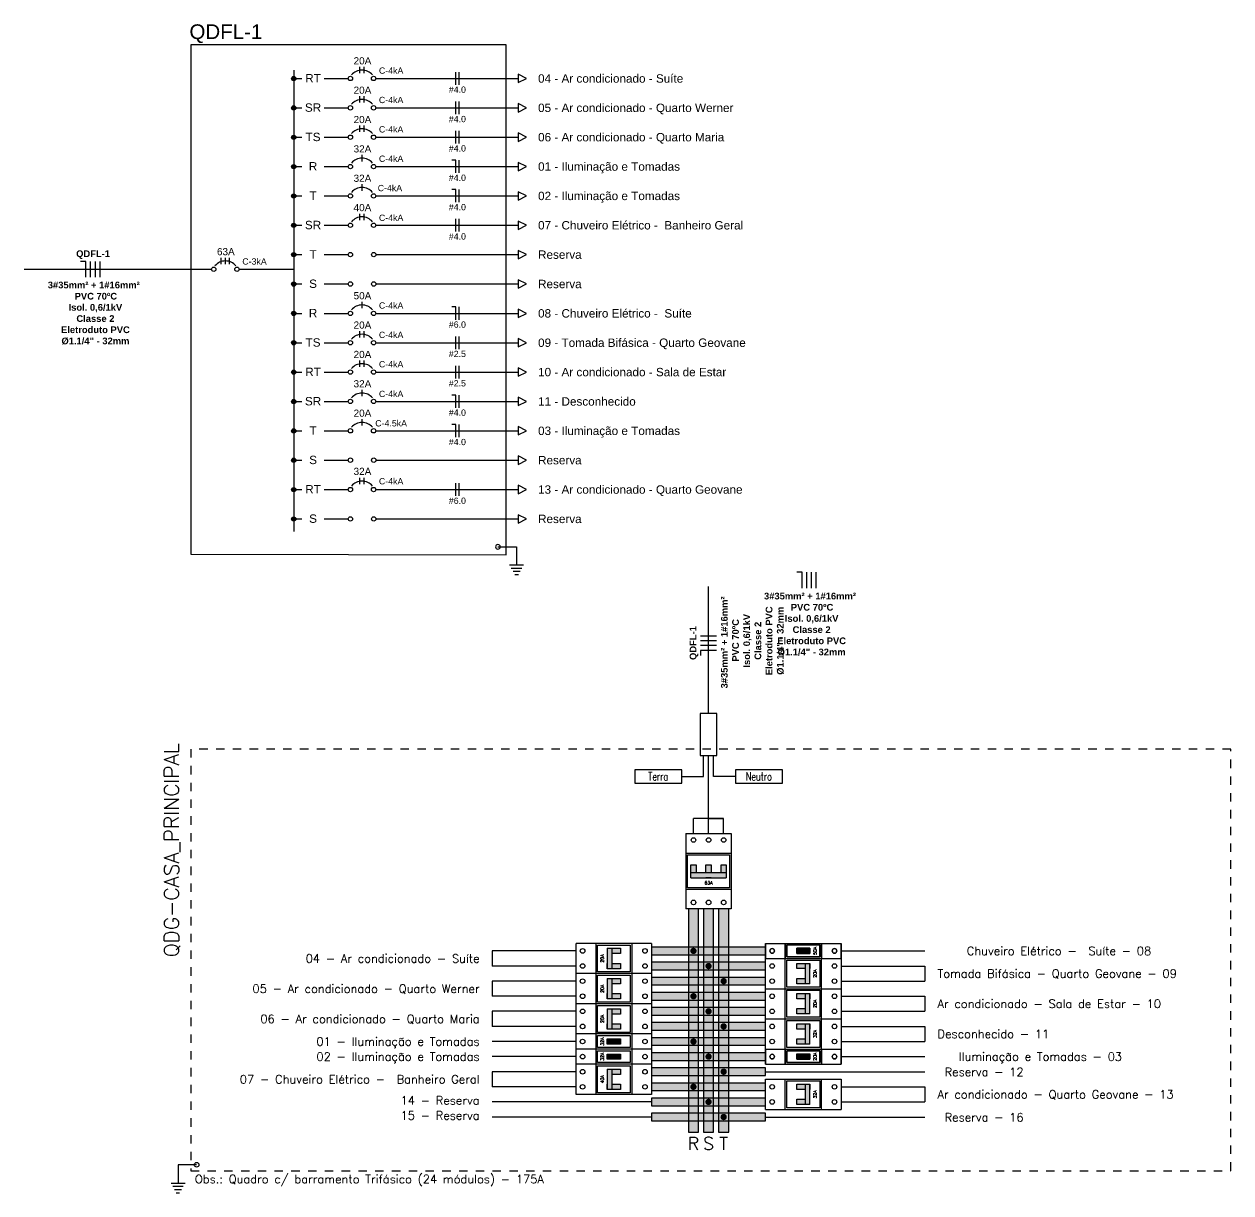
# Model space of a CAD drawing. Extents: x 1450 to 1868, y 82 to 351.
# Drawn here: x 1600.34 to 1614.72, y 255.35 to 269.28 of the extents above; entities that cross this region are included whole.
import ezdxf
from ezdxf.enums import TextEntityAlignment as Align

# ---------------------------------------------------------------- set-up
doc = ezdxf.new("R2010")
doc.units = 0
doc.header["$LTSCALE"] = 0.5
doc.linetypes.add('CONTORNO_QUADRO_T', pattern=[0.35, 0.2, -0.15])
doc.linetypes.add('ELETRODUTO_POLIETILENO_PISO', pattern=[0.55, 0.4, -0.15])
doc.layers.get('0').update_dxf_attribs({"linetype": 'CONTINUOUS'})
for name, color, linetype in [('Condutor Unifilar - Barramento nu', 1, 'CONTINUOUS'), ('DIAGRAMAS_BARRAMENTO', 2, 'CONTINUOUS'), ('DIAGRAMAS_CONTORNO', 2, 'CONTINUOUS'), ('DIAGRAMAS_LINHA', 2, 'CONTINUOUS'), ('DIAGRAMAS_TEXTO', 5, 'CONTINUOUS'), ('DISP_PROTECAO', 1, 'CONTINUOUS'), ('FAM-DISJUNTORES', 1, 'CONTINUOUS'), ('FIACAO', 7, 'CONTINUOUS'), ('INDICACAO_CIRCUITO', 2, 'CONTINUOUS'), ('INDICACAO_CIRCUITO_FIA', 2, 'CONTINUOUS'), ('INDICACAO_POTENCIA', 1, 'CONTINUOUS'), ('Texto Unifilar - 0.3 Vermelho', 80, 'CONTINUOUS')]:
    doc.layers.add(name, color=color, linetype=linetype)
doc.styles.add('Arial', font='arialbd.ttf', dxfattribs={"height": 100})
doc.styles.add('FAM-ARIAL', font='arial.ttf')
doc.styles.add('ROMANS', font='simplex.shx')

# ---------------------------------------------------------------- blocks, each defined once
blk = doc.blocks.new('*U1276', base_point=(1460.759, 185.322))
at = {"linetype": 'Continuous'}
for centre in [(1460.784, 185.322), (1461.061, 185.322)]:
    blk.add_circle(centre, 0.026, dxfattribs=at)
blk.add_arc((1460.923, 185.26), 0.162, 39.9589, 140.0411, dxfattribs=at)
blk = doc.blocks.new('*U1157', base_point=(576.818, 148.746))
blk.add_line((576.818, 148.556), (576.818, 148.936))
blk = doc.blocks.new('*U1277', base_point=(1460.923, 185.422))
at = {"xscale": 0.2, "yscale": 0.2, "zscale": 0.2}
blk.add_blockref('*U1157', (1460.923, 185.422), dxfattribs=at)
blk = doc.blocks.new('*U1278', base_point=(1460.759, 185.322))
at = {"linetype": 'Continuous'}
for centre in [(1460.784, 185.322), (1461.061, 185.322)]:
    blk.add_circle(centre, 0.026, dxfattribs=at)
blk.add_arc((1460.923, 185.26), 0.162, 39.9589, 140.0411, dxfattribs=at)
blk = doc.blocks.new('*U1279', base_point=(1460.923, 185.422))
at = {"xscale": 0.2, "yscale": 0.2, "zscale": 0.2}
blk.add_blockref('*U1157', (1460.923, 185.422), dxfattribs=at)
blk = doc.blocks.new('*U1280', base_point=(1460.759, 185.322))
at = {"linetype": 'Continuous'}
for centre in [(1460.784, 185.322), (1461.061, 185.322)]:
    blk.add_circle(centre, 0.026, dxfattribs=at)
blk.add_arc((1460.923, 185.26), 0.162, 39.9589, 140.0411, dxfattribs=at)
blk = doc.blocks.new('*U1281', base_point=(1460.923, 185.422))
at = {"xscale": 0.2, "yscale": 0.2, "zscale": 0.2}
blk.add_blockref('*U1157', (1460.923, 185.422), dxfattribs=at)
blk = doc.blocks.new('*U1282', base_point=(1460.759, 185.322))
at = {"linetype": 'Continuous'}
for centre in [(1460.784, 185.322), (1461.061, 185.322)]:
    blk.add_circle(centre, 0.026, dxfattribs=at)
blk.add_arc((1460.923, 185.26), 0.162, 39.9589, 140.0411, dxfattribs=at)
blk = doc.blocks.new('*U1283', base_point=(1460.923, 185.422))
at = {"xscale": 0.2, "yscale": 0.2, "zscale": 0.2}
for p in [(1460.898, 185.422), (1460.948, 185.422)]:
    blk.add_blockref('*U1157', p, dxfattribs=at)
blk = doc.blocks.new('*U1284', base_point=(1460.759, 185.322))
at = {"linetype": 'Continuous'}
for centre in [(1460.784, 185.322), (1461.061, 185.322)]:
    blk.add_circle(centre, 0.026, dxfattribs=at)
blk.add_arc((1460.923, 185.26), 0.162, 39.9589, 140.0411, dxfattribs=at)
blk = doc.blocks.new('*U1285', base_point=(1460.923, 185.422))
at = {"xscale": 0.2, "yscale": 0.2, "zscale": 0.2}
for p in [(1460.898, 185.422), (1460.948, 185.422)]:
    blk.add_blockref('*U1157', p, dxfattribs=at)
blk = doc.blocks.new('*U1286', base_point=(1460.759, 185.322))
at = {"linetype": 'Continuous'}
for centre in [(1460.784, 185.322), (1461.061, 185.322)]:
    blk.add_circle(centre, 0.026, dxfattribs=at)
blk.add_arc((1460.923, 185.26), 0.162, 39.9589, 140.0411, dxfattribs=at)
blk = doc.blocks.new('*U1287', base_point=(1460.923, 185.422))
at = {"xscale": 0.2, "yscale": 0.2, "zscale": 0.2}
for p in [(1460.898, 185.422), (1460.948, 185.422)]:
    blk.add_blockref('*U1157', p, dxfattribs=at)
blk = doc.blocks.new('*U1288', base_point=(1460.759, 185.322))
at = {"linetype": 'Continuous'}
for centre in [(1460.784, 185.322), (1461.061, 185.322)]:
    blk.add_circle(centre, 0.026, dxfattribs=at)
blk.add_arc((1460.923, 185.26), 0.162, 39.9589, 140.0411, dxfattribs=at)
blk = doc.blocks.new('*U1289', base_point=(1460.923, 185.422))
at = {"xscale": 0.2, "yscale": 0.2, "zscale": 0.2}
for p in [(1460.898, 185.422), (1460.948, 185.422)]:
    blk.add_blockref('*U1157', p, dxfattribs=at)
blk = doc.blocks.new('*U1290', base_point=(1460.759, 185.322))
at = {"linetype": 'Continuous'}
for centre in [(1460.784, 185.322), (1461.061, 185.322)]:
    blk.add_circle(centre, 0.026, dxfattribs=at)
blk.add_arc((1460.923, 185.26), 0.162, 39.9589, 140.0411, dxfattribs=at)
blk = doc.blocks.new('*U1291', base_point=(1460.923, 185.422))
at = {"xscale": 0.2, "yscale": 0.2, "zscale": 0.2}
blk.add_blockref('*U1157', (1460.923, 185.422), dxfattribs=at)
blk = doc.blocks.new('*U1292', base_point=(1460.759, 185.322))
at = {"linetype": 'Continuous'}
for centre in [(1460.784, 185.322), (1461.061, 185.322)]:
    blk.add_circle(centre, 0.026, dxfattribs=at)
blk.add_arc((1460.923, 185.26), 0.162, 39.9589, 140.0411, dxfattribs=at)
blk = doc.blocks.new('*U1293', base_point=(1460.923, 185.422))
at = {"xscale": 0.2, "yscale": 0.2, "zscale": 0.2}
for p in [(1460.898, 185.422), (1460.948, 185.422)]:
    blk.add_blockref('*U1157', p, dxfattribs=at)
blk = doc.blocks.new('*U1294', base_point=(1460.759, 185.322))
at = {"linetype": 'Continuous'}
for centre in [(1460.784, 185.322), (1461.061, 185.322)]:
    blk.add_circle(centre, 0.026, dxfattribs=at)
blk.add_arc((1460.923, 185.26), 0.162, 39.9589, 140.0411, dxfattribs=at)
blk = doc.blocks.new('*U1295', base_point=(1460.923, 185.422))
at = {"xscale": 0.2, "yscale": 0.2, "zscale": 0.2}
for p in [(1460.898, 185.422), (1460.948, 185.422)]:
    blk.add_blockref('*U1157', p, dxfattribs=at)
blk = doc.blocks.new('*U1296', base_point=(1460.759, 185.322))
at = {"linetype": 'Continuous'}
for centre in [(1460.784, 185.322), (1461.061, 185.322)]:
    blk.add_circle(centre, 0.026, dxfattribs=at)
blk.add_arc((1460.923, 185.26), 0.162, 39.9589, 140.0411, dxfattribs=at)
blk = doc.blocks.new('*U1297', base_point=(1460.923, 185.422))
at = {"xscale": 0.2, "yscale": 0.2, "zscale": 0.2}
for p in [(1460.898, 185.422), (1460.948, 185.422)]:
    blk.add_blockref('*U1157', p, dxfattribs=at)
blk = doc.blocks.new('TERRAQD')
at = {"color": 3, "linetype": 'ByBlock'}
for p, q in [((0, 0), (-0.444, 0)), ((-0.444, 0), (-0.444, -0.435)), ((-0.609, -0.435), (-0.274, -0.435)), ((-0.57, -0.513), (-0.319, -0.513)), ((-0.531, -0.591), (-0.363, -0.591)), ((-0.492, -0.67), (-0.408, -0.67))]:
    blk.add_line(p, q, dxfattribs=at)
blk.add_circle((0, 0), 0.0554, dxfattribs=at)
blk = doc.blocks.new('*U1298', base_point=(1460.759, 185.322))
at = {"linetype": 'Continuous'}
for centre in [(1460.784, 185.322), (1461.061, 185.322)]:
    blk.add_circle(centre, 0.026, dxfattribs=at)
blk.add_arc((1460.923, 185.26), 0.162, 39.9589, 140.0411, dxfattribs=at)
blk = doc.blocks.new('*U1299', base_point=(1486.713, 211.775))
h = blk.add_hatch(color=256)
h.paths.add_polyline_path([(1487.183, 211.897), (1487.085, 211.897), (1487.085, 211.834), (1487.183, 211.834)])
h.paths.add_polyline_path([(1487.085, 211.717), (1487.085, 211.654), (1487.183, 211.654), (1487.183, 211.717)])
blk.add_hatch(color=256).paths.add_polyline_path([(1487.241, 211.897), (1487.183, 211.897), (1487.183, 211.654), (1487.241, 211.654)])
for p, q in [((1486.713, 211.955), (1487.613, 211.955)), ((1486.713, 211.595), (1486.713, 211.955)), ((1486.948, 211.595), (1486.948, 211.955)), ((1487.378, 211.595), (1487.378, 211.955)), ((1487.613, 211.955), (1487.613, 211.595)), ((1487.085, 211.897), (1487.241, 211.897)), ((1487.085, 211.834), (1487.085, 211.897)), ((1487.183, 211.834), (1487.085, 211.834)), ((1487.183, 211.897), (1487.183, 211.654)), ((1487.241, 211.654), (1487.241, 211.897)), ((1487.241, 211.897), (1487.241, 211.834)), ((1487.085, 211.717), (1487.183, 211.717)), ((1487.085, 211.654), (1487.085, 211.717)), ((1486.713, 211.595), (1487.613, 211.595)), ((1487.241, 211.654), (1487.085, 211.654))]:
    blk.add_line(p, q)
blk.add_lwpolyline([(1486.968, 211.615), (1486.968, 211.936), (1487.359, 211.936), (1487.359, 211.615)], close=True)
for centre in [(1486.791, 211.865), (1487.535, 211.865), (1486.791, 211.685), (1487.535, 211.685)]:
    blk.add_circle(centre, 0.0274)
blk = doc.blocks.new('*U1300', base_point=(1486.713, 211.775))
h = blk.add_hatch(color=256)
h.paths.add_polyline_path([(1487.183, 211.897), (1487.085, 211.897), (1487.085, 211.834), (1487.183, 211.834)])
h.paths.add_polyline_path([(1487.085, 211.717), (1487.085, 211.654), (1487.183, 211.654), (1487.183, 211.717)])
blk.add_hatch(color=256).paths.add_polyline_path([(1487.241, 211.897), (1487.183, 211.897), (1487.183, 211.654), (1487.241, 211.654)])
for p, q in [((1486.713, 211.955), (1487.613, 211.955)), ((1486.713, 211.595), (1486.713, 211.955)), ((1486.948, 211.595), (1486.948, 211.955)), ((1487.378, 211.595), (1487.378, 211.955)), ((1487.613, 211.955), (1487.613, 211.595)), ((1487.085, 211.897), (1487.241, 211.897)), ((1487.085, 211.834), (1487.085, 211.897)), ((1487.183, 211.834), (1487.085, 211.834)), ((1487.183, 211.897), (1487.183, 211.654)), ((1487.241, 211.654), (1487.241, 211.897)), ((1487.241, 211.897), (1487.241, 211.834)), ((1487.085, 211.717), (1487.183, 211.717)), ((1487.085, 211.654), (1487.085, 211.717)), ((1486.713, 211.595), (1487.613, 211.595)), ((1487.241, 211.654), (1487.085, 211.654))]:
    blk.add_line(p, q)
blk.add_lwpolyline([(1486.968, 211.615), (1486.968, 211.936), (1487.359, 211.936), (1487.359, 211.615)], close=True)
for centre in [(1486.791, 211.865), (1487.535, 211.865), (1486.791, 211.685), (1487.535, 211.685)]:
    blk.add_circle(centre, 0.0274)
blk = doc.blocks.new('*U1301', base_point=(1486.713, 209.334))
for points in [[(1487.085, 209.366), (1487.085, 209.303), (1487.183, 209.303), (1487.183, 209.366)], [(1487.183, 209.303), (1487.241, 209.303), (1487.241, 209.366), (1487.183, 209.366)]]:
    blk.add_hatch(color=256).paths.add_polyline_path(points)
for p, q in [((1486.713, 209.424), (1487.613, 209.424)), ((1486.713, 209.244), (1486.713, 209.424)), ((1486.948, 209.244), (1486.948, 209.424)), ((1487.183, 209.366), (1487.183, 209.303)), ((1487.378, 209.244), (1487.378, 209.424)), ((1487.613, 209.424), (1487.613, 209.244)), ((1486.713, 209.244), (1487.613, 209.244))]:
    blk.add_line(p, q)
for points in [[(1486.968, 209.264), (1486.968, 209.405), (1487.359, 209.405), (1487.359, 209.264)], [(1487.085, 209.303), (1487.085, 209.366), (1487.241, 209.366), (1487.241, 209.303)]]:
    blk.add_lwpolyline(points, close=True)
for centre in [(1486.791, 209.334), (1487.535, 209.334)]:
    blk.add_circle(centre, 0.0274)
blk = doc.blocks.new('*U1302', base_point=(1486.713, 211.775))
h = blk.add_hatch(color=256)
h.paths.add_polyline_path([(1487.183, 211.897), (1487.085, 211.897), (1487.085, 211.834), (1487.183, 211.834)])
h.paths.add_polyline_path([(1487.085, 211.717), (1487.085, 211.654), (1487.183, 211.654), (1487.183, 211.717)])
blk.add_hatch(color=256).paths.add_polyline_path([(1487.241, 211.897), (1487.183, 211.897), (1487.183, 211.654), (1487.241, 211.654)])
for p, q in [((1486.713, 211.955), (1487.613, 211.955)), ((1486.713, 211.595), (1486.713, 211.955)), ((1486.948, 211.595), (1486.948, 211.955)), ((1487.378, 211.595), (1487.378, 211.955)), ((1487.613, 211.955), (1487.613, 211.595)), ((1487.085, 211.897), (1487.241, 211.897)), ((1487.085, 211.834), (1487.085, 211.897)), ((1487.183, 211.834), (1487.085, 211.834)), ((1487.183, 211.897), (1487.183, 211.654)), ((1487.241, 211.654), (1487.241, 211.897)), ((1487.241, 211.897), (1487.241, 211.834)), ((1487.085, 211.717), (1487.183, 211.717)), ((1487.085, 211.654), (1487.085, 211.717)), ((1486.713, 211.595), (1487.613, 211.595)), ((1487.241, 211.654), (1487.085, 211.654))]:
    blk.add_line(p, q)
blk.add_lwpolyline([(1486.968, 211.615), (1486.968, 211.936), (1487.359, 211.936), (1487.359, 211.615)], close=True)
for centre in [(1486.791, 211.865), (1487.535, 211.865), (1486.791, 211.685), (1487.535, 211.685)]:
    blk.add_circle(centre, 0.0274)
blk = doc.blocks.new('*U1303', base_point=(1486.713, 209.334))
for points in [[(1487.085, 209.366), (1487.085, 209.303), (1487.183, 209.303), (1487.183, 209.366)], [(1487.183, 209.303), (1487.241, 209.303), (1487.241, 209.366), (1487.183, 209.366)]]:
    blk.add_hatch(color=256).paths.add_polyline_path(points)
for p, q in [((1486.713, 209.424), (1487.613, 209.424)), ((1486.713, 209.244), (1486.713, 209.424)), ((1486.948, 209.244), (1486.948, 209.424)), ((1487.183, 209.366), (1487.183, 209.303)), ((1487.378, 209.244), (1487.378, 209.424)), ((1487.613, 209.424), (1487.613, 209.244)), ((1486.713, 209.244), (1487.613, 209.244))]:
    blk.add_line(p, q)
for points in [[(1486.968, 209.264), (1486.968, 209.405), (1487.359, 209.405), (1487.359, 209.264)], [(1487.085, 209.303), (1487.085, 209.366), (1487.241, 209.366), (1487.241, 209.303)]]:
    blk.add_lwpolyline(points, close=True)
for centre in [(1486.791, 209.334), (1487.535, 209.334)]:
    blk.add_circle(centre, 0.0274)
blk = doc.blocks.new('*U1305', base_point=(1486.713, 211.775))
h = blk.add_hatch(color=256)
h.paths.add_polyline_path([(1487.183, 211.897), (1487.085, 211.897), (1487.085, 211.834), (1487.183, 211.834)])
h.paths.add_polyline_path([(1487.085, 211.717), (1487.085, 211.654), (1487.183, 211.654), (1487.183, 211.717)])
blk.add_hatch(color=256).paths.add_polyline_path([(1487.241, 211.897), (1487.183, 211.897), (1487.183, 211.654), (1487.241, 211.654)])
for p, q in [((1486.713, 211.955), (1487.613, 211.955)), ((1486.713, 211.595), (1486.713, 211.955)), ((1486.948, 211.595), (1486.948, 211.955)), ((1487.378, 211.595), (1487.378, 211.955)), ((1487.613, 211.955), (1487.613, 211.595)), ((1487.085, 211.897), (1487.241, 211.897)), ((1487.085, 211.834), (1487.085, 211.897)), ((1487.183, 211.834), (1487.085, 211.834)), ((1487.183, 211.897), (1487.183, 211.654)), ((1487.241, 211.654), (1487.241, 211.897)), ((1487.241, 211.897), (1487.241, 211.834)), ((1487.085, 211.717), (1487.183, 211.717)), ((1487.085, 211.654), (1487.085, 211.717)), ((1486.713, 211.595), (1487.613, 211.595)), ((1487.241, 211.654), (1487.085, 211.654))]:
    blk.add_line(p, q)
blk.add_lwpolyline([(1486.968, 211.615), (1486.968, 211.936), (1487.359, 211.936), (1487.359, 211.615)], close=True)
for centre in [(1486.791, 211.865), (1487.535, 211.865), (1486.791, 211.685), (1487.535, 211.685)]:
    blk.add_circle(centre, 0.0274)
blk = doc.blocks.new('*U1306', base_point=(1486.713, 213.645))
h = blk.add_hatch(color=256)
h.paths.add_polyline_path([(1487.085, 213.856), (1487.085, 213.794), (1487.183, 213.794), (1487.183, 213.856)])
h.paths.add_polyline_path([(1487.085, 213.676), (1487.085, 213.614), (1487.183, 213.614), (1487.183, 213.676)])
h.paths.add_polyline_path([(1487.085, 213.496), (1487.085, 213.434), (1487.183, 213.434), (1487.183, 213.496)])
blk.add_hatch(color=256).paths.add_polyline_path([(1487.241, 213.856), (1487.183, 213.856), (1487.183, 213.434), (1487.241, 213.434)])
for p, q in [((1486.713, 213.915), (1487.613, 213.915)), ((1486.713, 213.375), (1486.713, 213.915)), ((1486.948, 213.375), (1486.948, 213.915)), ((1487.085, 213.794), (1487.085, 213.856)), ((1487.085, 213.856), (1487.241, 213.856)), ((1487.183, 213.856), (1487.183, 213.434)), ((1487.241, 213.434), (1487.241, 213.856)), ((1487.378, 213.375), (1487.378, 213.915)), ((1487.613, 213.915), (1487.613, 213.375)), ((1487.183, 213.794), (1487.085, 213.794)), ((1487.085, 213.676), (1487.183, 213.676)), ((1487.085, 213.614), (1487.085, 213.676)), ((1487.241, 213.676), (1487.241, 213.614)), ((1487.183, 213.614), (1487.085, 213.614)), ((1487.085, 213.496), (1487.183, 213.496)), ((1487.085, 213.434), (1487.085, 213.496)), ((1487.241, 213.434), (1487.085, 213.434)), ((1486.713, 213.375), (1487.613, 213.375))]:
    blk.add_line(p, q)
blk.add_lwpolyline([(1486.968, 213.394), (1486.968, 213.895), (1487.359, 213.895), (1487.359, 213.394)], close=True)
for centre in [(1486.791, 213.825), (1487.535, 213.825), (1486.791, 213.645), (1487.535, 213.645), (1486.791, 213.465), (1487.535, 213.465)]:
    blk.add_circle(centre, 0.0274)
blk = doc.blocks.new('*U1310', base_point=(1464.226, 192.031))
at = {"xscale": 0.2, "yscale": 0.2, "zscale": 0.2}
for p in [(1464.176, 192.031), (1464.226, 192.031), (1464.276, 192.031)]:
    blk.add_blockref('*U1157', p, dxfattribs=at)
blk = doc.blocks.new('*U1304', base_point=(1486.713, 209.334))
for points in [[(1487.085, 209.366), (1487.085, 209.303), (1487.183, 209.303), (1487.183, 209.366)], [(1487.183, 209.303), (1487.241, 209.303), (1487.241, 209.366), (1487.183, 209.366)]]:
    blk.add_hatch(color=256).paths.add_polyline_path(points)
for p, q in [((1486.713, 209.424), (1487.613, 209.424)), ((1486.713, 209.244), (1486.713, 209.424)), ((1486.948, 209.244), (1486.948, 209.424)), ((1487.183, 209.366), (1487.183, 209.303)), ((1487.378, 209.244), (1487.378, 209.424)), ((1487.613, 209.424), (1487.613, 209.244)), ((1486.713, 209.244), (1487.613, 209.244))]:
    blk.add_line(p, q)
for points in [[(1486.968, 209.264), (1486.968, 209.405), (1487.359, 209.405), (1487.359, 209.264)], [(1487.085, 209.303), (1487.085, 209.366), (1487.241, 209.366), (1487.241, 209.303)]]:
    blk.add_lwpolyline(points, close=True)
for centre in [(1486.791, 209.334), (1487.535, 209.334)]:
    blk.add_circle(centre, 0.0274)
blk = doc.blocks.new('*U1607', base_point=(576.818, 148.746))
blk.add_line((576.818, 148.556), (576.818, 148.936))
blk = doc.blocks.new('*U1608', base_point=(1604.365, 265.233))
at = {"xscale": 0.2, "yscale": 0.2, "zscale": 0.2}
blk.add_blockref('*U1607', (1604.365, 265.233), dxfattribs=at)
blk = doc.blocks.new('FIAÇÃO_DIAGRAMA')
at = {"layer": 'FAM-DISJUNTORES'}
for p, q in [((0, -0.152), (0, 0)), ((0.04, -0.152), (0.04, 0))]:
    blk.add_line(p, q, dxfattribs=at)
blk = doc.blocks.new('FIAÇÃO DIAGRAMA NF')
at = {"layer": 'FAM-DISJUNTORES', "color": 120}
for p, q in [((0, 0.152), (-0.051, 0.152)), ((0, 0), (0, 0.152))]:
    blk.add_line(p, q, dxfattribs=at)
at = {"layer": 'FAM-DISJUNTORES'}
blk.add_line((0.04, 0), (0.04, 0.152), dxfattribs=at)
blk = doc.blocks.new('pingar')
h = blk.add_hatch(color=256)
h.dxf.hatch_style = 1
edge = h.paths.add_edge_path()
edge.add_arc((1071.3, -1250.5), 2.5, 0, 360)
blk.add_circle((1071.3, -1250.5), 2.5)
blk = doc.blocks.new('*U2109', base_point=(576.818, 148.746))
blk.add_line((576.818, 148.556), (576.818, 148.936))
blk = doc.blocks.new('*U2107', base_point=(608.67, 153.293))
for p, q in [((608.67, 153.483), (608.544, 153.483)), ((608.67, 153.103), (608.67, 153.483))]:
    blk.add_line(p, q)
blk = doc.blocks.new('*U2321', base_point=(576.818, 148.746))
blk.add_line((576.818, 148.556), (576.818, 148.936))
blk = doc.blocks.new('*U2320', base_point=(608.67, 153.293))
for p, q in [((608.67, 153.483), (608.544, 153.483)), ((608.67, 153.103), (608.67, 153.483))]:
    blk.add_line(p, q)
blk = doc.blocks.new('A$Ceff98039')
at = {"layer": 'FIACAO', "xscale": 0.5, "yscale": 0.5, "zscale": 0.5}
for name, p in [('*U2320', (0.48, 0.934)), ('*U2321', (0.537, 0.934)), ('*U2321', (0.593, 0.934)), ('*U2321', (0.65, 0.934))]:
    blk.add_blockref(name, p, dxfattribs=at)
at = {"layer": 'INDICACAO_CIRCUITO_FIA', "linetype": 'ELETRODUTO_POLIETILENO_PISO', "insert": (0.026, 0.786), "char_height": 0.08, "width": 1.13601, "attachment_point": 1, "style": 'Arial'}
blk.add_mtext('\\A1;3#35mm² + 1#16mm²\\P^IPVC 70ºC\\P\\pxqc;Isol. 0,6/1kV\\PClasse 2\\PEletroduto PVC \\P%%C1.1/4" - 32mm', dxfattribs=at)
at = {"layer": 'INDICACAO_CIRCUITO_FIA', "linetype": 'ELETRODUTO_POLIETILENO_PISO', "style": 'Arial'}
blk.add_attdef('QDFL-1', text='', height=0.08, dxfattribs=at).set_placement((0.566, 1.159), align=Align.TOP_CENTER)
blk = doc.blocks.new('*U2324', base_point=(576.818, 148.746))
blk.add_line((576.818, 148.556), (576.818, 148.936))
blk = doc.blocks.new('*U2323', base_point=(608.67, 153.293))
for p, q in [((608.67, 153.483), (608.544, 153.483)), ((608.67, 153.103), (608.67, 153.483))]:
    blk.add_line(p, q)

msp = doc.modelspace()

# ---------------------------------------------------------------- hatches: boundary and pattern name
at = {"layer": 'DIAGRAMAS_BARRAMENTO'}
for color, points in [(1, [(1608.377, 258.733), (1608.257, 258.733), (1608.257, 256.073), (1608.377, 256.073)]), (42, [(1608.557, 258.733), (1608.437, 258.733), (1608.437, 256.073), (1608.557, 256.073)]), (8, [(1608.737, 258.733), (1608.617, 258.733), (1608.617, 256.073), (1608.737, 256.073)]), (1, [(1607.817, 258.278), (1607.817, 258.188), (1609.177, 258.188), (1609.177, 258.278)]), (8, [(1607.817, 258.098), (1607.817, 258.008), (1609.177, 258.008), (1609.177, 258.098)]), (42, [(1607.817, 257.918), (1607.817, 257.828), (1609.177, 257.828), (1609.177, 257.918)]), (1, [(1607.817, 257.738), (1607.817, 257.648), (1609.177, 257.648), (1609.177, 257.738)]), (8, [(1607.817, 257.558), (1607.817, 257.468), (1609.177, 257.468), (1609.177, 257.558)]), (42, [(1607.817, 257.378), (1607.817, 257.288), (1609.177, 257.288), (1609.177, 257.378)]), (1, [(1607.817, 257.198), (1607.817, 257.108), (1609.177, 257.108), (1609.177, 257.198)]), (8, [(1607.817, 257.018), (1607.817, 256.928), (1609.177, 256.928), (1609.177, 257.018)]), (42, [(1607.817, 256.838), (1607.817, 256.748), (1609.177, 256.748), (1609.177, 256.838)]), (1, [(1607.817, 256.658), (1607.817, 256.568), (1609.177, 256.568), (1609.177, 256.658)]), (8, [(1607.817, 256.478), (1607.817, 256.388), (1609.177, 256.388), (1609.177, 256.478)]), (42, [(1607.817, 256.298), (1607.817, 256.208), (1609.177, 256.208), (1609.177, 256.298)])]:
    msp.add_hatch(color=color, dxfattribs=at).paths.add_polyline_path(points)

# ---------------------------------------------------------------- linework, layer by layer
at = {"layer": 'DIAGRAMAS_BARRAMENTO', "color": 1}
for points in [[(1608.377, 258.733), (1608.257, 258.733), (1608.257, 256.073), (1608.377, 256.073)], [(1607.817, 258.278), (1607.817, 258.188), (1609.177, 258.188), (1609.177, 258.278)], [(1607.817, 257.738), (1607.817, 257.648), (1609.177, 257.648), (1609.177, 257.738)], [(1607.817, 257.198), (1607.817, 257.108), (1609.177, 257.108), (1609.177, 257.198)], [(1607.817, 256.658), (1607.817, 256.568), (1609.177, 256.568), (1609.177, 256.658)]]:
    msp.add_lwpolyline(points, close=True, dxfattribs=at)
at = {"layer": 'DIAGRAMAS_BARRAMENTO', "color": 42}
for points in [[(1608.557, 258.733), (1608.437, 258.733), (1608.437, 256.073), (1608.557, 256.073)], [(1607.817, 257.918), (1607.817, 257.828), (1609.177, 257.828), (1609.177, 257.918)], [(1607.817, 257.378), (1607.817, 257.288), (1609.177, 257.288), (1609.177, 257.378)], [(1607.817, 256.838), (1607.817, 256.748), (1609.177, 256.748), (1609.177, 256.838)], [(1607.817, 256.298), (1607.817, 256.208), (1609.177, 256.208), (1609.177, 256.298)]]:
    msp.add_lwpolyline(points, close=True, dxfattribs=at)
at = {"layer": 'DIAGRAMAS_BARRAMENTO', "color": 8}
for points in [[(1608.737, 258.733), (1608.617, 258.733), (1608.617, 256.073), (1608.737, 256.073)], [(1607.817, 258.098), (1607.817, 258.008), (1609.177, 258.008), (1609.177, 258.098)], [(1607.817, 257.558), (1607.817, 257.468), (1609.177, 257.468), (1609.177, 257.558)], [(1607.817, 257.018), (1607.817, 256.928), (1609.177, 256.928), (1609.177, 257.018)], [(1607.817, 256.478), (1607.817, 256.388), (1609.177, 256.388), (1609.177, 256.478)]]:
    msp.add_lwpolyline(points, close=True, dxfattribs=at)
at = {"layer": 'DIAGRAMAS_BARRAMENTO', "const_width": 0.0375}
for points in [[(1608.298, 258.233, 1), (1608.336, 258.233, 1)], [(1608.478, 258.053, 1), (1608.516, 258.053, 1)], [(1608.658, 257.873, 1), (1608.696, 257.873, 1)], [(1608.298, 257.693, 1), (1608.336, 257.693, 1)], [(1608.478, 257.513, 1), (1608.516, 257.513, 1)], [(1608.658, 257.333, 1), (1608.696, 257.333, 1)], [(1608.298, 257.153, 1), (1608.336, 257.153, 1)], [(1608.478, 256.973, 1), (1608.516, 256.973, 1)], [(1608.658, 256.793, 1), (1608.696, 256.793, 1)], [(1608.298, 256.613, 1), (1608.336, 256.613, 1)], [(1608.478, 256.433, 1), (1608.516, 256.433, 1)], [(1608.658, 256.253, 1), (1608.696, 256.253, 1)]]:
    msp.add_lwpolyline(points, format="xyb", close=True, dxfattribs=at)
at = {"layer": 'DIAGRAMAS_CONTORNO', "linetype": 'CONTORNO_QUADRO_T'}
msp.add_lwpolyline([(1602.322, 260.638), (1602.322, 255.613), (1614.725, 255.613), (1614.725, 260.638)], close=True, dxfattribs=at)
at = {"layer": 'DIAGRAMAS_LINHA', "color": 1}
msp.add_lwpolyline([(1602.322, 269.033), (1602.322, 262.964), (1606.082, 262.954), (1606.082, 269.033)], close=True, dxfattribs=at)
for points in [[(1603.551, 268.733), (1603.551, 263.234)], [(1604.53, 268.633), (1606.225, 268.633), (1606.225, 268.583), (1606.325, 268.633), (1606.225, 268.683), (1606.225, 268.633)], [(1603.551, 268.633), (1603.648, 268.633)], [(1603.913, 268.633), (1604.201, 268.633)], [(1603.551, 268.283), (1603.648, 268.283)], [(1603.913, 268.283), (1604.201, 268.283)], [(1604.53, 268.283), (1606.225, 268.283), (1606.225, 268.233), (1606.325, 268.283), (1606.225, 268.333), (1606.225, 268.283)], [(1603.551, 267.933), (1603.648, 267.933)], [(1603.913, 267.933), (1604.201, 267.933)], [(1604.53, 267.933), (1606.225, 267.933), (1606.225, 267.883), (1606.325, 267.933), (1606.225, 267.983), (1606.225, 267.933)], [(1604.53, 267.583), (1606.225, 267.583), (1606.225, 267.533), (1606.325, 267.583), (1606.225, 267.633), (1606.225, 267.583)], [(1603.551, 267.583), (1603.648, 267.583)], [(1603.913, 267.583), (1604.201, 267.583)], [(1603.551, 267.233), (1603.648, 267.233)], [(1603.913, 267.233), (1604.201, 267.233)], [(1604.53, 267.233), (1606.225, 267.233), (1606.225, 267.183), (1606.325, 267.233), (1606.225, 267.283), (1606.225, 267.233)], [(1604.53, 266.883), (1606.225, 266.883), (1606.225, 266.833), (1606.325, 266.883), (1606.225, 266.933), (1606.225, 266.883)], [(1603.551, 266.883), (1603.648, 266.883)], [(1603.913, 266.883), (1604.201, 266.883)], [(1603.551, 266.533), (1603.648, 266.533)], [(1603.913, 266.533), (1604.201, 266.533)], [(1604.53, 266.533), (1605.105, 266.533)], [(1605.105, 266.533), (1606.225, 266.533), (1606.225, 266.483), (1606.325, 266.533), (1606.225, 266.583), (1606.225, 266.533)], [(1600.336, 266.358), (1602.572, 266.358)], [(1602.901, 266.358), (1603.551, 266.358)], [(1605.105, 266.183), (1606.225, 266.183), (1606.225, 266.133), (1606.325, 266.183), (1606.225, 266.233), (1606.225, 266.183)], [(1603.551, 266.183), (1603.648, 266.183)], [(1603.913, 266.183), (1604.201, 266.183)], [(1604.53, 266.183), (1605.105, 266.183)], [(1603.551, 265.833), (1603.648, 265.833)], [(1603.913, 265.833), (1604.201, 265.833)], [(1604.53, 265.833), (1606.225, 265.833), (1606.225, 265.783), (1606.325, 265.833), (1606.225, 265.883), (1606.225, 265.833)], [(1603.551, 265.483), (1603.648, 265.483)], [(1603.913, 265.483), (1604.201, 265.483)], [(1604.53, 265.483), (1606.225, 265.483), (1606.225, 265.433), (1606.325, 265.483), (1606.225, 265.533), (1606.225, 265.483)], [(1603.551, 265.133), (1603.648, 265.133)], [(1603.913, 265.133), (1604.201, 265.133)], [(1604.53, 265.133), (1606.225, 265.133), (1606.225, 265.083), (1606.325, 265.133), (1606.225, 265.183), (1606.225, 265.133)], [(1604.53, 265.133), (1606.225, 265.133), (1606.225, 265.083), (1606.325, 265.133), (1606.225, 265.183), (1606.225, 265.133)], [(1603.551, 264.783), (1603.648, 264.783)], [(1603.913, 264.783), (1604.201, 264.783)], [(1604.53, 264.783), (1606.225, 264.783), (1606.225, 264.733), (1606.325, 264.783), (1606.225, 264.833), (1606.225, 264.783)], [(1604.53, 264.783), (1606.225, 264.783), (1606.225, 264.733), (1606.325, 264.783), (1606.225, 264.833), (1606.225, 264.783)], [(1604.53, 264.433), (1606.225, 264.433), (1606.225, 264.383), (1606.325, 264.433), (1606.225, 264.483), (1606.225, 264.433)], [(1603.551, 264.433), (1603.648, 264.433)], [(1603.913, 264.433), (1604.201, 264.433)], [(1603.551, 264.083), (1603.648, 264.083)], [(1603.913, 264.083), (1604.201, 264.083)], [(1604.53, 264.083), (1605.105, 264.083)], [(1605.105, 264.083), (1606.225, 264.083), (1606.225, 264.033), (1606.325, 264.083), (1606.225, 264.133), (1606.225, 264.083)], [(1604.53, 263.733), (1606.225, 263.733), (1606.225, 263.683), (1606.325, 263.733), (1606.225, 263.783), (1606.225, 263.733)], [(1603.551, 263.733), (1603.648, 263.733)], [(1603.913, 263.733), (1604.201, 263.733)], [(1603.551, 263.383), (1603.648, 263.383)], [(1603.913, 263.383), (1604.201, 263.383)], [(1604.53, 263.383), (1605.105, 263.383)], [(1605.105, 263.383), (1606.225, 263.383), (1606.225, 263.333), (1606.325, 263.383), (1606.225, 263.433), (1606.225, 263.383)]]:
    msp.add_lwpolyline(points, dxfattribs=at)
at = {"layer": 'DIAGRAMAS_LINHA'}
for points in [[(1608.497, 261.063), (1608.497, 262.579)], [(1608.177, 260.313), (1608.437, 260.313), (1608.437, 260.563)], [(1608.497, 259.813), (1608.497, 260.563)], [(1608.817, 260.313), (1608.557, 260.313), (1608.557, 260.563)], [(1608.497, 259.813), (1608.317, 259.813)], [(1608.317, 259.633), (1608.317, 259.813)], [(1608.497, 259.813), (1608.317, 259.813)], [(1608.677, 259.813), (1608.317, 259.813)], [(1608.497, 259.633), (1608.497, 259.813)], [(1608.497, 259.813), (1608.497, 259.813)], [(1608.497, 259.813), (1608.677, 259.813)], [(1608.677, 259.633), (1608.677, 259.813)], [(1605.917, 258.233), (1605.917, 258.053)], [(1606.917, 258.233), (1605.917, 258.233)], [(1610.077, 258.233), (1611.077, 258.233)], [(1610.077, 258.233), (1611.077, 258.233)], [(1606.917, 258.053), (1605.917, 258.053)], [(1610.077, 258.053), (1611.077, 258.053)], [(1611.077, 258.053), (1611.077, 257.873)], [(1605.917, 257.873), (1605.917, 257.693)], [(1606.917, 257.873), (1605.917, 257.873)], [(1610.077, 257.873), (1611.077, 257.873)], [(1606.917, 257.693), (1605.917, 257.693)], [(1610.077, 257.693), (1611.077, 257.693)], [(1611.077, 257.693), (1611.077, 257.513)], [(1606.917, 257.513), (1605.917, 257.513)], [(1605.917, 257.513), (1605.917, 257.333)], [(1610.077, 257.513), (1611.077, 257.513)], [(1606.917, 257.333), (1605.917, 257.333)], [(1610.077, 257.333), (1611.077, 257.333)], [(1611.077, 257.333), (1611.077, 257.153)], [(1606.917, 257.153), (1605.917, 257.153)], [(1610.077, 257.153), (1611.077, 257.153)], [(1606.917, 256.973), (1605.917, 256.973)], [(1610.077, 256.973), (1611.077, 256.973)], [(1610.077, 256.973), (1611.077, 256.973)], [(1605.917, 256.793), (1605.917, 256.613)], [(1606.917, 256.793), (1605.917, 256.793)], [(1609.177, 256.793), (1611.077, 256.793)], [(1610.077, 256.793), (1611.077, 256.793)], [(1610.077, 256.793), (1611.077, 256.793)], [(1606.917, 256.613), (1605.917, 256.613)], [(1610.077, 256.613), (1611.077, 256.613)], [(1611.077, 256.613), (1611.077, 256.433)], [(1607.817, 256.433), (1605.917, 256.433)], [(1610.077, 256.433), (1611.077, 256.433)], [(1607.817, 256.253), (1605.917, 256.253)], [(1609.177, 256.253), (1611.077, 256.253)], [(1610.077, 256.253), (1611.077, 256.253)], [(1610.077, 256.253), (1611.077, 256.253)]]:
    msp.add_lwpolyline(points, dxfattribs=at)
for points in [[(1608.397, 260.563), (1608.597, 260.563), (1608.597, 261.063), (1608.397, 261.063)], [(1607.617, 260.233), (1608.177, 260.233), (1608.177, 260.393), (1607.617, 260.393)], [(1608.817, 260.233), (1609.377, 260.233), (1609.377, 260.393), (1608.817, 260.393)]]:
    msp.add_lwpolyline(points, close=True, dxfattribs=at)
at = {"layer": 'DIAGRAMAS_LINHA', "color": 1}
for centre in [(1604.227, 266.533), (1604.504, 266.533), (1604.227, 266.183), (1604.504, 266.183), (1604.227, 264.083), (1604.504, 264.083), (1604.227, 263.383), (1604.504, 263.383)]:
    msp.add_circle(centre, 0.026, dxfattribs=at)

# ---------------------------------------------------------------- block references
for name, p in [('FIAÇÃO_DIAGRAMA', (1605.485, 268.709)), ('FIAÇÃO_DIAGRAMA', (1605.485, 268.359)), ('FIAÇÃO_DIAGRAMA', (1605.485, 268.009)), ('FIAÇÃO DIAGRAMA NF', (1605.485, 267.507)), ('FIAÇÃO DIAGRAMA NF', (1605.485, 267.157)), ('FIAÇÃO_DIAGRAMA', (1605.485, 266.959)), ('FIAÇÃO DIAGRAMA NF', (1605.485, 265.757)), ('FIAÇÃO_DIAGRAMA', (1605.485, 265.559)), ('FIAÇÃO_DIAGRAMA', (1605.485, 265.209)), ('FIAÇÃO DIAGRAMA NF', (1605.485, 264.707)), ('FIAÇÃO DIAGRAMA NF', (1605.485, 264.357)), ('FIAÇÃO_DIAGRAMA', (1605.485, 263.809)), ('A$Ceff98039', (1609.132, 261.717))]:
    msp.add_blockref(name, p)
at = {"layer": 'Condutor Unifilar - Barramento nu', "color": 1, "xscale": 0.01, "yscale": 0.01, "zscale": 0.01}
for p in [(1592.838, 281.137), (1592.838, 280.787), (1592.838, 280.437), (1592.838, 280.087), (1592.838, 279.737), (1592.838, 279.387), (1592.838, 279.037), (1592.838, 278.687), (1592.838, 278.337), (1592.838, 277.987), (1592.838, 277.637), (1592.838, 277.287), (1592.838, 276.937), (1592.838, 276.587), (1592.838, 276.237), (1592.838, 275.887)]:
    msp.add_blockref('pingar', p, dxfattribs=at)
at = {"layer": 'DIAGRAMAS_LINHA', "color": 1, "xscale": -0.5, "yscale": 0.5, "zscale": 0.5}
msp.add_blockref('TERRAQD', (1605.985, 263.05), dxfattribs=at)
at = {"layer": 'DIAGRAMAS_LINHA', "color": 0, "xscale": 0.5, "yscale": 0.5, "zscale": 0.5}
msp.add_blockref('TERRAQD', (1602.393, 255.684), dxfattribs=at)
at = {"layer": 'DISP_PROTECAO'}
for name, p in [('*U1282', (1604.201, 268.633)), ('*U1283', (1604.365, 268.733)), ('*U1284', (1604.201, 268.283)), ('*U1285', (1604.365, 268.383)), ('*U1287', (1604.365, 268.033)), ('*U1286', (1604.201, 267.933)), ('*U1276', (1604.201, 267.583)), ('*U1277', (1604.365, 267.683)), ('*U1279', (1604.365, 267.333)), ('*U1278', (1604.201, 267.233)), ('*U1288', (1604.201, 266.883)), ('*U1289', (1604.365, 266.983)), ('*U1310', (1602.736, 266.458)), ('*U1298', (1602.572, 266.358)), ('*U1290', (1604.201, 265.833)), ('*U1291', (1604.365, 265.933)), ('*U1293', (1604.365, 265.583)), ('*U1292', (1604.201, 265.483)), ('*U1294', (1604.201, 265.133)), ('*U1295', (1604.365, 265.233)), ('*U1608', (1604.365, 264.883)), ('*U1294', (1604.201, 264.783)), ('*U1280', (1604.201, 264.433)), ('*U1281', (1604.365, 264.533)), ('*U1296', (1604.201, 263.733)), ('*U1297', (1604.365, 263.833)), ('*U1304', (1609.177, 258.233)), ('*U1305', (1609.177, 257.963)), ('*U1305', (1609.177, 257.603)), ('*U1305', (1609.177, 257.243)), ('*U1304', (1609.177, 256.973)), ('*U1305', (1609.177, 256.523))]:
    msp.add_blockref(name, p, dxfattribs=at)
for name, p, rotation in [('*U1306', (1608.497, 259.633), 270), ('*U1299', (1607.817, 258.143), 180), ('*U1300', (1607.817, 257.783), 180), ('*U1300', (1607.817, 257.423), 180), ('*U1301', (1607.817, 257.153), 180), ('*U1303', (1607.817, 256.973), 180), ('*U1302', (1607.817, 256.703), 180)]:
    msp.add_blockref(name, p, dxfattribs=dict(at, rotation=rotation))
at = {"layer": 'DISP_PROTECAO', "xscale": -1, "rotation": 180.0000000001448}
for p in [(1609.177, 258.233), (1609.177, 256.973)]:
    msp.add_blockref('*U1304', p, dxfattribs=at)
at = {"layer": 'FIACAO', "xscale": 0.5, "yscale": 0.5, "zscale": 0.5}
for name, p in [('*U2107', (1601.072, 266.358)), ('*U2109', (1601.129, 266.358)), ('*U2109', (1601.185, 266.358)), ('*U2109', (1601.242, 266.358))]:
    msp.add_blockref(name, p, dxfattribs=at)
at = {"layer": 'FIACAO', "xscale": 0.5, "yscale": 0.5, "zscale": 0.5, "rotation": 90}
for name, p in [('*U2324', (1608.497, 261.986)), ('*U2324', (1608.497, 261.929)), ('*U2324', (1608.497, 261.873)), ('*U2323', (1608.497, 261.816))]:
    msp.add_blockref(name, p, dxfattribs=at)

# ---------------------------------------------------------------- texts
at = {"layer": 'DIAGRAMAS_TEXTO', "style": 'ROMANS'}
msp.add_text('QDG-CASA_PRINCIPAL', height=0.175, rotation=90, dxfattribs=at).set_placement((1602.234, 260.708), align=Align.BOTTOM_RIGHT)
at = {"layer": 'DIAGRAMAS_TEXTO', "style": 'ROMANS', "width": 0.7}
for s, p in [('Terra', (1607.897, 260.313)), ('Neutro', (1609.097, 260.313))]:
    msp.add_text(s, height=0.1, dxfattribs=at).set_placement(p, align=Align.MIDDLE_CENTER)
at = {"layer": 'DIAGRAMAS_TEXTO', "style": 'ROMANS'}
for s, p in [('R', (1608.317, 256.013)), ('S', (1608.497, 256.013)), ('T', (1608.677, 256.013))]:
    msp.add_text(s, height=0.15, dxfattribs=at).set_placement(p, align=Align.TOP_CENTER)
msp.add_text('Obs.: Quadro c/ barramento Trifásico (24 módulos) - 175A', height=0.1, dxfattribs=at).set_placement((1602.372, 255.513), align=Align.MIDDLE_LEFT)
at = {"layer": 'FAM-DISJUNTORES', "style": 'FAM-ARIAL'}
for s, p in [('C-4kA', (1604.712, 268.689)), ('C-4kA', (1604.712, 268.339)), ('C-4kA', (1604.712, 267.989)), ('C-4kA', (1604.712, 267.639)), ('C-4kA', (1604.698, 267.289)), ('C-4kA', (1604.712, 266.935)), ('C-3kA', (1603.083, 266.414)), ('C-4kA', (1604.712, 265.889)), ('C-4kA', (1604.712, 265.539)), ('C-4kA', (1604.712, 265.189)), ('C-4kA', (1604.712, 264.835)), ('C-4.5kA', (1604.712, 264.485)), ('C-4kA', (1604.712, 263.794))]:
    msp.add_text(s, height=0.075, dxfattribs=at).set_placement(p, align=Align.CENTER)
for s, p in [('#4.0', (1605.604, 268.462)), ('#4.0', (1605.604, 268.112)), ('#4.0', (1605.604, 267.762)), ('#4.0', (1605.604, 267.412)), ('#4.0', (1605.604, 267.062)), ('#4.0', (1605.604, 266.712)), ('#6.0', (1605.604, 265.662)), ('#2.5', (1605.604, 265.312)), ('#2.5', (1605.604, 264.962)), ('#4.0', (1605.604, 264.612)), ('#4.0', (1605.604, 264.262)), ('#6.0', (1605.604, 263.562))]:
    msp.add_text(s, height=0.075, dxfattribs=at).set_placement(p, align=Align.RIGHT)
at = {"layer": 'INDICACAO_CIRCUITO', "style": 'FAM-ARIAL'}
msp.add_text('QDFL-1', height=0.175, dxfattribs=at).set_placement((1602.307, 269.103))
for s, p in [('04 - Ar condicionado - Suíte', (1606.464, 268.633)), ('05 - Ar condicionado - Quarto Werner', (1606.464, 268.283)), ('06 - Ar condicionado - Quarto Maria', (1606.464, 267.933)), ('01 - Iluminação e Tomadas', (1606.464, 267.583)), ('02 - Iluminação e Tomadas', (1606.464, 267.233)), ('07 - Chuveiro Elétrico -  Banheiro Geral', (1606.464, 266.883)), ('Reserva', (1606.464, 266.533)), ('Reserva', (1606.464, 266.183)), ('08 - Chuveiro Elétrico -  Suíte', (1606.464, 265.833)), ('09 - Tomada Bifásica - Quarto Geovane', (1606.464, 265.483)), ('10 - Ar condicionado - Sala de Estar', (1606.464, 265.133)), ('11 - Desconhecido', (1606.464, 264.783)), ('03 - Iluminação e Tomadas', (1606.464, 264.433)), ('Reserva', (1606.464, 264.083)), ('13 - Ar condicionado - Quarto Geovane', (1606.464, 263.733)), ('Reserva', (1606.464, 263.383))]:
    msp.add_text(s, height=0.1, dxfattribs=at).set_placement(p, align=Align.MIDDLE_LEFT)
at = {"layer": 'INDICACAO_CIRCUITO', "color": 5, "style": 'ROMANS'}
for s, p in [('Chuveiro Elétrico -  Suíte - 08', (1613.775, 258.233)), ('04 - Ar condicionado - Suíte', (1605.767, 258.143)), ('05 - Ar condicionado - Quarto Werner', (1605.767, 257.783)), ('06 - Ar condicionado - Quarto Maria', (1605.767, 257.423)), ('01 - Iluminação e Tomadas', (1605.767, 257.153)), ('02 - Iluminação e Tomadas', (1605.767, 256.973)), ('Iluminação e Tomadas - 03', (1613.427, 256.973)), ('07 - Chuveiro Elétrico -  Banheiro Geral', (1605.767, 256.703)), ('Reserva - 12', (1612.254, 256.79)), ('14 - Reserva', (1605.767, 256.451)), ('15 - Reserva', (1605.767, 256.271)), ('Reserva - 16', (1612.254, 256.25))]:
    msp.add_text(s, height=0.1, dxfattribs=at).set_placement(p, align=Align.MIDDLE_RIGHT)
for s, p in [('Tomada Bifásica - Quarto Geovane - 09', (1611.227, 257.963)), ('Ar condicionado - Sala de Estar - 10', (1611.227, 257.603)), ('Desconhecido - 11', (1611.227, 257.243)), ('Ar condicionado - Quarto Geovane - 13', (1611.227, 256.523))]:
    msp.add_text(s, height=0.1, dxfattribs=at).set_placement(p, align=Align.MIDDLE_LEFT)
at = {"layer": 'INDICACAO_CIRCUITO_FIA', "linetype": 'ELETRODUTO_POLIETILENO_PISO', "insert": (1600.618, 266.211), "char_height": 0.08, "width": 1.13601, "attachment_point": 1, "style": 'Arial'}
msp.add_mtext('\\A1;3#35mm² + 1#16mm²\\P^IPVC 70ºC\\P\\pxqc;Isol. 0,6/1kV\\PClasse 2\\PEletroduto PVC \\P%%C1.1/4" - 32mm', dxfattribs=at)
at = {"layer": 'INDICACAO_CIRCUITO_FIA', "linetype": 'ELETRODUTO_POLIETILENO_PISO', "insert": (1608.645, 261.362), "char_height": 0.08, "width": 1.13601, "attachment_point": 1, "rotation": 90, "style": 'Arial'}
msp.add_mtext('\\A1;3#35mm² + 1#16mm²\\P^IPVC 70ºC\\P\\pxqc;Isol. 0,6/1kV\\PClasse 2\\PEletroduto PVC \\P%%C1.1/4" - 32mm', dxfattribs=at)
at = {"layer": 'INDICACAO_CIRCUITO_FIA', "linetype": 'ELETRODUTO_POLIETILENO_PISO', "style": 'Arial'}
msp.add_attdef('QDFL-1', text='-', height=0.08, dxfattribs=at).set_placement((1601.158, 266.584), align=Align.TOP_CENTER)
msp.add_attdef('QDFL-1', text='-', height=0.08, rotation=90, dxfattribs=at).set_placement((1608.272, 261.903), align=Align.TOP_CENTER)
at = {"layer": 'INDICACAO_POTENCIA', "style": 'FAM-ARIAL'}
for s, p in [('20A', (1604.37, 268.801)), ('20A', (1604.37, 268.451)), ('20A', (1604.37, 268.101)), ('32A', (1604.37, 267.751)), ('32A', (1604.37, 267.401)), ('40A', (1604.37, 267.051)), ('63A', (1602.741, 266.526)), ('50A', (1604.37, 266.001)), ('20A', (1604.37, 265.651)), ('20A', (1604.37, 265.301)), ('32A', (1604.37, 264.951)), ('20A', (1604.37, 264.601)), ('32A', (1604.37, 263.907))]:
    msp.add_text(s, height=0.085, dxfattribs=at).set_placement(p, align=Align.CENTER)
at = {"layer": 'INDICACAO_POTENCIA', "color": 5, "style": 'ROMANS'}
msp.add_text('63A', height=0.0391, dxfattribs=at).set_placement((1608.497, 259.045), align=Align.MIDDLE_CENTER)
for s, p in [('50A', (1609.766, 258.233)), ('50A', (1609.766, 258.233)), ('20A', (1607.229, 258.143)), ('20A', (1609.766, 257.963)), ('20A', (1607.229, 257.783)), ('20A', (1609.766, 257.603)), ('20A', (1607.229, 257.423)), ('32A', (1609.766, 257.243)), ('32A', (1607.229, 257.153)), ('32A', (1607.229, 256.973)), ('20A', (1609.766, 256.973)), ('20A', (1609.766, 256.973)), ('40A', (1607.229, 256.703)), ('32A', (1609.766, 256.523))]:
    msp.add_text(s, height=0.0391, rotation=90, dxfattribs=at).set_placement(p, align=Align.MIDDLE_CENTER)
at = {"layer": 'Texto Unifilar - 0.3 Vermelho', "style": 'FAM-ARIAL'}
for s, p in [('RT', (1603.781, 268.636)), ('SR', (1603.781, 268.286)), ('TS', (1603.781, 267.936)), ('R', (1603.781, 267.586)), ('T', (1603.781, 267.236)), ('SR', (1603.781, 266.886)), ('T', (1603.781, 266.536)), ('S', (1603.781, 266.186)), ('R', (1603.781, 265.836)), ('TS', (1603.781, 265.486)), ('RT', (1603.781, 265.136)), ('SR', (1603.781, 264.786)), ('T', (1603.781, 264.436)), ('S', (1603.781, 264.086)), ('RT', (1603.781, 263.736)), ('S', (1603.781, 263.386))]:
    msp.add_text(s, height=0.1, dxfattribs=at).set_placement(p, align=Align.MIDDLE_CENTER)

doc.saveas('drawing.dxf')
